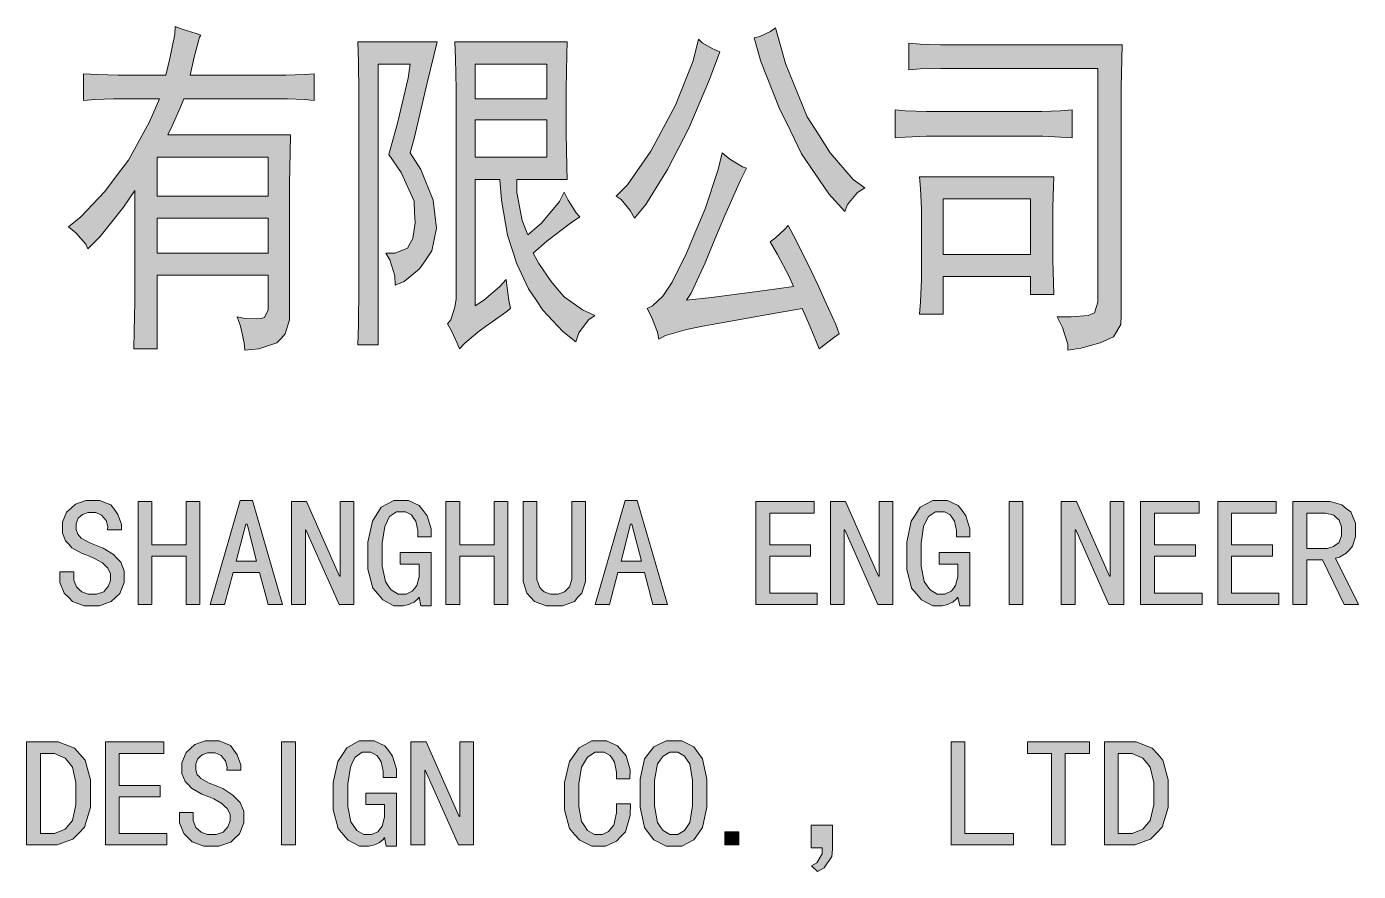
# Model space of a CAD drawing. Header units: millimetres. Extents: x 0 to 414, y 0 to 292.
# Drawn here: x 368.23 to 392.78, y 237.93 to 253.5 of the extents above; entities that cross this region are included whole.
import ezdxf

# ---------------------------------------------------------------- set-up
doc = ezdxf.new("R2010")
doc.units = ezdxf.units.MM

msp = doc.modelspace()

# ---------------------------------------------------------------- hatches: boundary and pattern name
h = msp.add_hatch(color=0)
h.paths.add_polyline_path([(368.9985, 249.816056), (369.224278, 249.995972), (369.668778, 250.461639), (369.883972, 250.750917), (370.102694, 251.040194), (370.494278, 251.749278), (370.674194, 252.172611), (369.965111, 252.172611), (369.827528, 252.172611), (369.481806, 252.1585), (369.273667, 252.144389), (369.273667, 252.631222), (369.531194, 252.620639), (369.915722, 252.606528), (370.042722, 252.606528), (370.790611, 252.606528), (370.868222, 252.913444), (370.956417, 253.361472), (370.967, 253.502583), (371.115167, 253.449667), (371.351528, 253.375583), (371.439722, 253.347361), (371.4115, 253.308556), (371.312722, 252.938139), (371.242167, 252.606528), (372.836722, 252.606528), (373.006056, 252.606528), (373.351778, 252.620639), (373.528167, 252.631222), (373.528167, 252.144389), (373.351778, 252.1585), (373.034278, 252.172611), (372.896694, 252.172611), (371.12575, 252.172611), (371.055194, 252.003278), (370.910556, 251.671667), (370.829417, 251.505861), (373.09425, 251.505861), (373.083667, 251.184833), (373.073083, 250.609806), (373.073083, 250.352278), (373.073083, 248.281472), (373.073083, 248.101556), (372.995472, 247.8405), (372.917861, 247.755833), (372.836722, 247.674694), (372.505111, 247.565333), (372.247583, 247.537111), (372.237, 247.678222), (372.169972, 247.985139), (372.11, 248.154472), (372.258167, 248.12625), (372.473361, 248.115667), (372.543917, 248.12625), (372.610944, 248.140361), (372.6815, 248.281472), (372.6815, 248.408472), (372.6815, 248.92), (370.631861, 248.92), (370.631861, 247.565333), (370.201472, 247.565333), (370.208528, 247.882833), (370.219111, 248.433167), (370.219111, 248.666), (370.219111, 250.482806), (370.0145, 250.175889), (369.580583, 249.636139), (369.354806, 249.406833), (369.316, 249.495028), (369.136083, 249.699639)])
h.paths.add_polyline_path([(372.6815, 250.3805), (372.6815, 251.096639), (370.631861, 251.096639), (370.631861, 250.3805)])
h.paths.add_polyline_path([(372.6815, 249.329222), (372.6815, 249.971278), (370.631861, 249.971278), (370.631861, 249.329222)])
h = msp.add_hatch(color=0)
h.dxf.hatch_style = 2
h.paths.add_polyline_path([(382.033639, 253.477889), (382.220611, 252.82525), (382.61925, 251.837472), (382.830917, 251.505861), (383.042583, 251.17425), (383.469444, 250.687417), (383.684639, 250.532194), (383.547056, 250.444), (383.360083, 250.225278), (383.310694, 250.098278), (383.017889, 250.419306), (382.513417, 251.160139), (382.308806, 251.583472), (382.100667, 252.003278), (381.765528, 252.860528), (381.638528, 253.297972), (381.747889, 253.322667), (381.941917, 253.410861)])
h = msp.add_hatch(color=0)
h.dxf.hatch_style = 2
h.paths.add_polyline_path([(375.793, 253.220361), (375.613083, 252.465417), (375.369667, 251.442361), (375.299111, 251.17425), (375.496667, 250.867333), (375.722444, 250.302889), (375.750667, 250.045361), (375.782417, 249.791361), (375.69775, 249.368028), (375.584861, 249.202222), (375.471972, 249.036417), (375.18975, 248.807111), (375.023944, 248.740083), (375.013361, 248.909417), (374.925167, 249.202222), (374.847556, 249.329222), (375.023944, 249.329222), (375.249722, 249.420944), (375.299111, 249.509139), (375.3485, 249.597333), (375.387306, 249.886611), (375.376722, 250.084167), (375.369667, 250.28525), (375.133306, 250.814417), (374.904, 251.146028), (375.06275, 251.724583), (375.260306, 252.553611), (375.299111, 252.811139), (374.709972, 252.811139), (374.709972, 247.639417), (374.336028, 247.639417), (374.343083, 247.99925), (374.353667, 248.704806), (374.353667, 249.047), (374.353667, 252.042083), (374.353667, 252.274917), (374.343083, 252.860528), (374.336028, 253.220361)])
h = msp.add_hatch(color=0)
h.paths.add_polyline_path([(378.191889, 253.220361), (378.184833, 252.991056), (378.17425, 252.349), (378.17425, 251.939778), (378.17425, 251.544667), (378.184833, 250.916722), (378.191889, 250.687417), (377.267611, 250.687417), (377.267611, 250.444), (377.366389, 249.932472), (377.465167, 249.664361), (377.719167, 249.879556), (378.054306, 250.278194), (378.135444, 250.454583), (378.213056, 250.302889), (378.361222, 250.073583), (378.42825, 249.995972), (378.251861, 249.879556), (377.817944, 249.547944), (377.563944, 249.329222), (377.669778, 249.138722), (377.899083, 248.807111), (378.0155, 248.666), (378.135444, 248.524889), (378.477639, 248.281472), (378.703417, 248.179167), (378.587, 248.101556), (378.410611, 247.858139), (378.350639, 247.692333), (378.114278, 247.882833), (377.743861, 248.274417), (377.613333, 248.471972), (377.479278, 248.669528), (377.264083, 249.131667), (377.179417, 249.392722), (377.09475, 249.657306), (376.981861, 250.302889), (376.953639, 250.687417), (376.498556, 250.687417), (376.498556, 248.359083), (376.657306, 248.461389), (376.943056, 248.704806), (377.070056, 248.842389), (377.080639, 248.7295), (377.119444, 248.461389), (377.151194, 248.306167), (377.059472, 248.242667), (376.830167, 248.076861), (376.685528, 247.974556), (376.544417, 247.87225), (376.304528, 247.667639), (376.20575, 247.565333), (376.166944, 247.667639), (376.057583, 247.896944), (375.987028, 248.023944), (376.047, 248.101556), (376.124611, 248.330861), (376.145778, 248.486083), (376.145778, 252.095), (376.145778, 252.349), (376.135194, 252.913444), (376.124611, 253.220361)])
h.paths.add_polyline_path([(377.817944, 251.096639), (377.817944, 251.788083), (376.498556, 251.788083), (376.498556, 251.096639)])
h.paths.add_polyline_path([(377.817944, 252.172611), (377.817944, 252.811139), (376.498556, 252.811139), (376.498556, 252.172611)])
h = msp.add_hatch(color=0)
h.dxf.hatch_style = 2
h.paths.add_polyline_path([(381.007056, 253.040444), (380.820083, 252.528917), (380.439083, 251.632861), (380.241528, 251.248333), (380.043972, 250.867333), (379.641806, 250.225278), (379.433667, 249.971278), (379.356056, 250.112389), (379.186722, 250.317), (379.098528, 250.3805), (379.306667, 250.585111), (379.737056, 251.209528), (379.966361, 251.632861), (380.192139, 252.056194), (380.516694, 252.874639), (380.615472, 253.26975), (380.6825, 253.20625), (380.880056, 253.093361)])
h = msp.add_hatch(color=0)
h.dxf.hatch_style = 2
h.paths.add_polyline_path([(388.4295, 253.167444), (388.418917, 252.88875), (388.411861, 252.387806), (388.411861, 252.172611), (388.411861, 248.179167), (388.401278, 248.013361), (388.267222, 247.787583), (388.14375, 247.731139), (388.020278, 247.674694), (387.663972, 247.575917), (387.427611, 247.537111), (387.427611, 247.653528), (387.328833, 247.960444), (387.230056, 248.154472), (387.484056, 248.154472), (387.801556, 248.179167), (387.858, 248.203861), (387.917972, 248.228556), (387.977944, 248.422583), (387.977944, 248.588389), (387.977944, 252.733528), (385.261556, 252.733528), (385.085167, 252.733528), (384.700639, 252.722944), (384.4925, 252.708833), (384.4925, 253.195667), (384.700639, 253.181556), (385.074583, 253.167444), (385.240389, 253.167444)])
h = msp.add_hatch(color=0)
h.dxf.hatch_style = 2
h.paths.add_polyline_path([(386.817306, 251.939778), (386.944306, 251.939778), (387.290028, 251.953889), (387.505222, 251.968), (387.505222, 251.452944), (387.297083, 251.467056), (386.961944, 251.481167), (386.834944, 251.481167), (385.004028, 251.481167), (384.817056, 251.481167), (384.432528, 251.467056), (384.2385, 251.452944), (384.2385, 251.968), (384.432528, 251.953889), (384.817056, 251.939778), (385.004028, 251.939778)])
h = msp.add_hatch(color=0)
h.dxf.hatch_style = 2
h.paths.add_polyline_path([(382.36525, 248.715389), (382.287639, 248.895306), (382.072444, 249.304528), (381.934861, 249.533833), (382.033639, 249.611444), (382.199444, 249.766667), (382.27, 249.84075), (382.414639, 249.562056), (382.689806, 249.004667), (382.820333, 248.7295), (382.947333, 248.454333), (383.144889, 248.013361), (383.211917, 247.844028), (383.106083, 247.769944), (382.919111, 247.628833), (382.837972, 247.565333), (382.781528, 247.717028), (382.622778, 248.087444), (382.524, 248.306167), (381.864306, 248.18975), (380.932972, 248.023944), (380.664861, 247.974556), (380.393222, 247.921639), (380.005167, 247.80875), (379.885222, 247.741722), (379.857, 247.87225), (379.747639, 248.154472), (379.670028, 248.306167), (379.768806, 248.359083), (379.955778, 248.535472), (380.043972, 248.666), (380.132167, 248.793), (380.393222, 249.329222), (380.566083, 249.738444), (380.738944, 250.147667), (380.978833, 250.867333), (381.049389, 251.17425), (381.194028, 251.057833), (381.423333, 250.916722), (381.500944, 250.892028), (381.391583, 250.673306), (381.102306, 250.020667), (380.918861, 249.58675), (380.738944, 249.149306), (380.477889, 248.588389), (380.39675, 248.461389), (380.851833, 248.510778), (381.836083, 248.637778)])
h = msp.add_hatch(color=0)
h.paths.add_polyline_path([(387.170083, 250.736806), (387.1595, 250.560417), (387.148917, 250.175889), (387.148917, 249.971278), (387.148917, 249.406833), (387.148917, 249.202222), (387.1595, 248.778889), (387.170083, 248.563694), (386.736167, 248.563694), (386.736167, 248.895306), (385.123972, 248.895306), (385.123972, 248.203861), (384.690056, 248.203861), (384.707694, 248.433167), (384.728861, 248.842389), (384.728861, 249.022306), (384.728861, 249.971278), (384.728861, 250.137083), (384.707694, 250.521611), (384.690056, 250.736806)])
h.paths.add_polyline_path([(386.736167, 249.304528), (386.736167, 250.327583), (385.123972, 250.327583), (385.123972, 249.304528)])
h = msp.add_hatch(color=0)
h.dxf.hatch_style = 2
h.paths.add_polyline_path([(370.025083, 243.384917), (370.025083, 243.257917), (369.947472, 243.056833), (369.866333, 242.98275), (369.785194, 242.905139), (369.566472, 242.831056), (369.428889, 242.831056), (369.287778, 242.831056), (369.072583, 242.908667), (368.994972, 242.986278), (368.917361, 243.063889), (368.83975, 243.257917), (368.83975, 243.374333), (368.83975, 243.451944), (369.09375, 243.451944), (369.09375, 243.384917), (369.09375, 243.303778), (369.143139, 243.176778), (369.196056, 243.130917), (369.245444, 243.085056), (369.361861, 243.042722), (369.428889, 243.042722), (369.517083, 243.042722), (369.647611, 243.088583), (369.686417, 243.137972), (369.72875, 243.183833), (369.771083, 243.296722), (369.771083, 243.36375), (369.771083, 243.420194), (369.721694, 243.5225), (369.672306, 243.568361), (369.622917, 243.61775), (369.478278, 243.702417), (369.383028, 243.741222), (369.248972, 243.790611), (369.058472, 243.899972), (369.002028, 243.963472), (368.942056, 244.023444), (368.885611, 244.168083), (368.885611, 244.25275), (368.885611, 244.369167), (368.963222, 244.556139), (369.044361, 244.626694), (369.1255, 244.700778), (369.316, 244.771333), (369.428889, 244.771333), (369.57, 244.771333), (369.778139, 244.686667), (369.845167, 244.602), (369.908667, 244.513806), (369.972167, 244.330361), (369.972167, 244.228056), (369.714639, 244.228056), (369.721694, 244.291556), (369.689944, 244.400917), (369.647611, 244.450306), (369.608806, 244.499694), (369.499444, 244.549083), (369.428889, 244.549083), (369.361861, 244.549083), (369.256028, 244.513806), (369.217222, 244.478528), (369.178417, 244.44325), (369.139611, 244.344472), (369.139611, 244.2845), (369.139611, 244.235111), (369.171361, 244.146917), (369.199583, 244.111639), (369.231333, 244.076361), (369.390083, 243.991694), (369.517083, 243.942306), (369.637028, 243.889389), (369.827528, 243.772972), (369.894556, 243.702417), (369.961583, 243.631861), (370.025083, 243.473111)])
h = msp.add_hatch(color=0)
h.dxf.hatch_style = 2
h.paths.add_polyline_path([(371.422083, 242.852222), (371.168083, 242.852222), (371.168083, 243.741222), (370.536611, 243.741222), (370.536611, 242.852222), (370.282611, 242.852222), (370.282611, 244.750167), (370.536611, 244.750167), (370.536611, 243.952889), (371.168083, 243.952889), (371.168083, 244.750167), (371.422083, 244.750167)])
h = msp.add_hatch(color=0)
h.paths.add_polyline_path([(372.942556, 242.852222), (372.677972, 242.852222), (372.52275, 243.441361), (372.032389, 243.441361), (371.877167, 242.852222), (371.612583, 242.852222), (372.166444, 244.771333), (372.388694, 244.771333)])
h.paths.add_polyline_path([(372.466306, 243.653028), (372.289917, 244.330361), (372.265222, 244.330361), (372.088833, 243.653028)])
h = msp.add_hatch(color=0)
h.dxf.hatch_style = 2
h.paths.add_polyline_path([(374.261944, 242.852222), (373.986778, 242.852222), (373.376472, 244.228056), (373.365889, 244.228056), (373.365889, 242.852222), (373.108361, 242.852222), (373.108361, 244.750167), (373.387056, 244.750167), (373.997361, 243.374333), (374.007944, 243.374333), (374.007944, 244.750167), (374.261944, 244.750167)])
h = msp.add_hatch(color=0)
h.dxf.hatch_style = 2
h.paths.add_polyline_path([(375.683639, 242.831056), (375.493139, 242.831056), (375.461389, 242.986278), (375.440222, 242.954528), (375.369667, 242.898083), (375.323806, 242.876917), (375.274417, 242.852222), (375.172111, 242.831056), (375.115667, 242.831056), (374.99925, 242.831056), (374.791111, 242.940417), (374.699389, 243.04625), (374.611194, 243.155611), (374.519472, 243.501333), (374.519472, 243.741222), (374.519472, 244.002278), (374.600611, 244.390333), (374.685278, 244.517333), (374.766417, 244.644333), (374.995722, 244.771333), (375.140361, 244.771333), (375.267361, 244.771333), (375.464917, 244.679611), (375.539, 244.584361), (375.609556, 244.489111), (375.683639, 244.245694), (375.683639, 244.097528), (375.440222, 244.097528), (375.440222, 244.213944), (375.401417, 244.386806), (375.362611, 244.446778), (375.323806, 244.503222), (375.210917, 244.563194), (375.140361, 244.563194), (375.048639, 244.563194), (374.918111, 244.471472), (374.87225, 244.37975), (374.829917, 244.288028), (374.784056, 243.981111), (374.784056, 243.762389), (374.784056, 243.557778), (374.8405, 243.275556), (374.893417, 243.197944), (374.949861, 243.120333), (375.076861, 243.042722), (375.150944, 243.042722), (375.2215, 243.042722), (375.334389, 243.095639), (375.376722, 243.148556), (375.419056, 243.201472), (375.461389, 243.36375), (375.461389, 243.473111), (375.461389, 243.596583), (375.115667, 243.596583), (375.115667, 243.80825), (375.683639, 243.80825)])
h = msp.add_hatch(color=0)
h.dxf.hatch_style = 2
h.paths.add_polyline_path([(377.101806, 242.852222), (376.847806, 242.852222), (376.847806, 243.741222), (376.216333, 243.741222), (376.216333, 242.852222), (375.958806, 242.852222), (375.958806, 244.750167), (376.216333, 244.750167), (376.216333, 243.952889), (376.847806, 243.952889), (376.847806, 244.750167), (377.101806, 244.750167)])
h = msp.add_hatch(color=0)
h.dxf.hatch_style = 2
h.paths.add_polyline_path([(378.534083, 243.409611), (378.534083, 243.275556), (378.463528, 243.063889), (378.392972, 242.986278), (378.325944, 242.908667), (378.107222, 242.831056), (377.955528, 242.831056), (377.807361, 242.831056), (377.588639, 242.908667), (377.518083, 242.986278), (377.447528, 243.063889), (377.3805, 243.275556), (377.3805, 243.409611), (377.3805, 244.750167), (377.6345, 244.750167), (377.6345, 243.409611), (377.6345, 243.314361), (377.680361, 243.176778), (377.722694, 243.130917), (377.768556, 243.085056), (377.884972, 243.042722), (377.955528, 243.042722), (378.029611, 243.042722), (378.146028, 243.085056), (378.188361, 243.130917), (378.234222, 243.176778), (378.276556, 243.314361), (378.276556, 243.409611), (378.276556, 244.750167), (378.534083, 244.750167)])
h = msp.add_hatch(color=0)
h.paths.add_polyline_path([(380.040444, 242.852222), (379.775861, 242.852222), (379.620639, 243.441361), (379.130278, 243.441361), (378.975056, 242.852222), (378.710472, 242.852222), (379.264333, 244.771333), (379.486583, 244.771333)])
h.paths.add_polyline_path([(379.564194, 243.653028), (379.387806, 244.330361), (379.363111, 244.330361), (379.186722, 243.653028)])
h = msp.add_hatch(color=0)
h.dxf.hatch_style = 2
h.paths.add_polyline_path([(382.802694, 242.852222), (381.670278, 242.852222), (381.670278, 244.750167), (382.74625, 244.750167), (382.74625, 244.5385), (381.927806, 244.5385), (381.927806, 243.952889), (382.679222, 243.952889), (382.679222, 243.741222), (381.927806, 243.741222), (381.927806, 243.063889), (382.802694, 243.063889)])
h = msp.add_hatch(color=0)
h.dxf.hatch_style = 2
h.paths.add_polyline_path([(384.199694, 242.852222), (383.921, 242.852222), (383.314222, 244.228056), (383.300111, 244.228056), (383.300111, 242.852222), (383.046111, 242.852222), (383.046111, 244.750167), (383.324806, 244.750167), (383.935111, 243.374333), (383.945694, 243.374333), (383.945694, 244.750167), (384.199694, 244.750167)])
h = msp.add_hatch(color=0)
h.dxf.hatch_style = 2
h.paths.add_polyline_path([(385.617861, 242.831056), (385.430889, 242.831056), (385.399139, 242.986278), (385.374444, 242.954528), (385.307417, 242.898083), (385.258028, 242.876917), (385.212167, 242.852222), (385.109861, 242.831056), (385.053417, 242.831056), (384.937, 242.831056), (384.728861, 242.940417), (384.637139, 243.04625), (384.545417, 243.155611), (384.453694, 243.501333), (384.453694, 243.741222), (384.453694, 244.002278), (384.538361, 244.390333), (384.623028, 244.517333), (384.704167, 244.644333), (384.933472, 244.771333), (385.074583, 244.771333), (385.205111, 244.771333), (385.402667, 244.679611), (385.47675, 244.584361), (385.547306, 244.489111), (385.617861, 244.245694), (385.617861, 244.097528), (385.374444, 244.097528), (385.374444, 244.213944), (385.335639, 244.386806), (385.296833, 244.446778), (385.258028, 244.503222), (385.148667, 244.563194), (385.074583, 244.563194), (384.986389, 244.563194), (384.855861, 244.471472), (384.81, 244.37975), (384.764139, 244.288028), (384.721806, 243.981111), (384.721806, 243.762389), (384.721806, 243.557778), (384.77825, 243.275556), (384.831167, 243.197944), (384.887611, 243.120333), (385.014611, 243.042722), (385.088694, 243.042722), (385.15925, 243.042722), (385.272139, 243.095639), (385.314472, 243.148556), (385.356806, 243.201472), (385.399139, 243.36375), (385.399139, 243.473111), (385.399139, 243.596583), (385.053417, 243.596583), (385.053417, 243.80825), (385.617861, 243.80825)])
h = msp.add_hatch(color=0)
h.dxf.hatch_style = 2
h.paths.add_polyline_path([(386.595056, 242.852222), (386.341056, 242.852222), (386.341056, 244.750167), (386.595056, 244.750167)])
h = msp.add_hatch(color=0)
h.dxf.hatch_style = 2
h.paths.add_polyline_path([(388.457722, 242.852222), (388.182556, 242.852222), (387.57225, 244.228056), (387.561667, 244.228056), (387.561667, 242.852222), (387.304139, 242.852222), (387.304139, 244.750167), (387.582833, 244.750167), (388.193139, 243.374333), (388.203722, 243.374333), (388.203722, 244.750167), (388.457722, 244.750167)])
h = msp.add_hatch(color=0)
h.dxf.hatch_style = 2
h.paths.add_polyline_path([(389.900583, 242.852222), (388.768167, 242.852222), (388.768167, 244.750167), (389.844139, 244.750167), (389.844139, 244.5385), (389.025694, 244.5385), (389.025694, 243.952889), (389.777111, 243.952889), (389.777111, 243.741222), (389.025694, 243.741222), (389.025694, 243.063889), (389.900583, 243.063889)])
h = msp.add_hatch(color=0)
h.dxf.hatch_style = 2
h.paths.add_polyline_path([(391.31875, 242.852222), (390.189861, 242.852222), (390.189861, 244.750167), (391.265833, 244.750167), (391.265833, 244.5385), (390.443861, 244.5385), (390.443861, 243.952889), (391.198806, 243.952889), (391.198806, 243.741222), (390.443861, 243.741222), (390.443861, 243.063889), (391.31875, 243.063889)])
h = msp.add_hatch(color=0)
h.paths.add_polyline_path([(392.782778, 242.852222), (392.518194, 242.852222), (392.119556, 243.674194), (391.830278, 243.674194), (391.830278, 242.852222), (391.576278, 242.852222), (391.576278, 244.750167), (392.130139, 244.750167), (392.264194, 244.750167), (392.479389, 244.686667), (392.560528, 244.623167), (392.645194, 244.559667), (392.729861, 244.351528), (392.729861, 244.206889), (392.729861, 244.097528), (392.673417, 243.924667), (392.616972, 243.861167), (392.560528, 243.801194), (392.433528, 243.723583), (392.362972, 243.705944)])
h.paths.add_polyline_path([(392.472333, 244.206889), (392.472333, 244.2845), (392.426472, 244.407972), (392.380611, 244.450306), (392.331222, 244.496167), (392.179528, 244.5385), (392.073694, 244.5385), (391.830278, 244.5385), (391.830278, 243.885861), (392.140722, 243.885861), (392.20775, 243.885861), (392.324167, 243.921139), (392.373556, 243.956417), (392.422944, 243.991694), (392.472333, 244.118694)])
h = msp.add_hatch(color=0)
h.paths.add_polyline_path([(369.400667, 239.36325), (369.400667, 239.10925), (369.294833, 238.745889), (369.185472, 238.636528), (369.076111, 238.530694), (368.786833, 238.421333), (368.603389, 238.421333), (368.225917, 238.421333), (368.225917, 240.319278), (368.603389, 240.319278), (368.808, 240.319278), (369.111389, 240.206389), (369.206639, 240.097028), (369.305417, 239.984139), (369.400667, 239.620778)])
h.paths.add_polyline_path([(369.136083, 239.36325), (369.136083, 239.571389), (369.069056, 239.857139), (369.002028, 239.941806), (368.935, 240.022944), (368.737444, 240.107611), (368.603389, 240.107611), (368.483444, 240.107611), (368.483444, 238.633), (368.603389, 238.633), (368.737444, 238.633), (368.935, 238.714139), (369.002028, 238.79175), (369.069056, 238.872889), (369.136083, 239.158639)])
h = msp.add_hatch(color=0)
h.dxf.hatch_style = 2
h.paths.add_polyline_path([(370.811778, 238.421333), (369.679361, 238.421333), (369.679361, 240.319278), (370.755333, 240.319278), (370.755333, 240.107611), (369.933361, 240.107611), (369.933361, 239.518472), (370.688306, 239.518472), (370.688306, 239.310333), (369.933361, 239.310333), (369.933361, 238.633), (370.811778, 238.633)])
h = msp.add_hatch(color=0)
h.dxf.hatch_style = 2
h.paths.add_polyline_path([(372.229944, 238.954028), (372.229944, 238.827028), (372.148806, 238.625944), (372.067667, 238.548333), (371.990056, 238.47425), (371.771333, 238.400167), (371.630222, 238.400167), (371.492639, 238.400167), (371.277444, 238.477778), (371.199833, 238.555389), (371.122222, 238.633), (371.044611, 238.827028), (371.044611, 238.943444), (371.044611, 239.021056), (371.298611, 239.021056), (371.298611, 238.954028), (371.298611, 238.869361), (371.348, 238.742361), (371.397389, 238.700028), (371.446778, 238.654167), (371.563194, 238.611833), (371.630222, 238.611833), (371.718417, 238.611833), (371.848944, 238.657694), (371.891278, 238.703556), (371.933611, 238.752944), (371.975944, 238.865833), (371.975944, 238.932861), (371.975944, 238.985778), (371.926556, 239.091611), (371.873639, 239.137472), (371.82425, 239.183333), (371.679611, 239.271528), (371.587889, 239.310333), (371.453833, 239.359722), (371.263333, 239.469083), (371.203361, 239.532583), (371.146917, 239.592556), (371.086944, 239.737194), (371.086944, 239.818333), (371.086944, 239.93475), (371.168083, 240.12525), (371.249222, 240.195806), (371.330361, 240.269889), (371.520861, 240.340444), (371.630222, 240.340444), (371.774861, 240.340444), (371.983, 240.255778), (372.0465, 240.167583), (372.11, 240.082917), (372.1735, 239.895944), (372.1735, 239.797167), (371.9195, 239.797167), (371.926556, 239.857139), (371.891278, 239.970028), (371.852472, 240.019417), (371.813667, 240.068806), (371.704306, 240.118194), (371.630222, 240.118194), (371.563194, 240.118194), (371.460889, 240.082917), (371.422083, 240.047639), (371.383278, 240.008833), (371.344472, 239.913583), (371.344472, 239.853611), (371.344472, 239.804222), (371.372694, 239.716028), (371.404444, 239.68075), (371.436194, 239.645472), (371.591417, 239.557278), (371.718417, 239.507889), (371.841889, 239.4585), (372.028861, 239.338556), (372.095889, 239.271528), (372.162917, 239.200972), (372.229944, 239.042222)])
h = msp.add_hatch(color=0)
h.dxf.hatch_style = 2
h.paths.add_polyline_path([(373.182444, 238.421333), (372.928444, 238.421333), (372.928444, 240.319278), (373.182444, 240.319278)])
h = msp.add_hatch(color=0)
h.dxf.hatch_style = 2
h.paths.add_polyline_path([(375.048639, 238.400167), (374.858139, 238.400167), (374.826389, 238.555389), (374.801694, 238.520111), (374.734667, 238.467194), (374.685278, 238.4425), (374.639417, 238.421333), (374.537111, 238.400167), (374.480667, 238.400167), (374.36425, 238.400167), (374.156111, 238.509528), (374.064389, 238.615361), (373.972667, 238.724722), (373.880944, 239.070444), (373.880944, 239.310333), (373.880944, 239.571389), (373.965611, 239.959444), (374.050278, 240.086444), (374.131417, 240.213444), (374.360722, 240.340444), (374.505361, 240.340444), (374.632361, 240.340444), (374.829917, 240.245194), (374.904, 240.153472), (374.974556, 240.058222), (375.048639, 239.814806), (375.048639, 239.663111), (374.801694, 239.663111), (374.801694, 239.779528), (374.762889, 239.955917), (374.724083, 240.012361), (374.685278, 240.072333), (374.575917, 240.128778), (374.505361, 240.128778), (374.413639, 240.128778), (374.283111, 240.037056), (374.23725, 239.945333), (374.194917, 239.853611), (374.149056, 239.546694), (374.149056, 239.3315), (374.149056, 239.126889), (374.2055, 238.844667), (374.258417, 238.767056), (374.314861, 238.689444), (374.441861, 238.611833), (374.515944, 238.611833), (374.5865, 238.611833), (374.699389, 238.66475), (374.741722, 238.714139), (374.784056, 238.767056), (374.826389, 238.932861), (374.826389, 239.042222), (374.826389, 239.165694), (374.480667, 239.165694), (374.480667, 239.377361), (375.048639, 239.377361)])
h = msp.add_hatch(color=0)
h.dxf.hatch_style = 2
h.paths.add_polyline_path([(376.466806, 238.421333), (376.188111, 238.421333), (375.577806, 239.797167), (375.567222, 239.797167), (375.567222, 238.421333), (375.313222, 238.421333), (375.313222, 240.319278), (375.591917, 240.319278), (376.202222, 238.943444), (376.212806, 238.943444), (376.212806, 240.319278), (376.466806, 240.319278)])
h = msp.add_hatch(color=0)
h.dxf.hatch_style = 2
h.paths.add_polyline_path([(379.359583, 239.176278), (379.356056, 238.964611), (379.267861, 238.66475), (379.183194, 238.576556), (379.102056, 238.488361), (378.900972, 238.400167), (378.784556, 238.400167), (378.6505, 238.400167), (378.424722, 238.509528), (378.329472, 238.615361), (378.234222, 238.724722), (378.1425, 239.070444), (378.1425, 239.310333), (378.1425, 239.571389), (378.234222, 239.959444), (378.325944, 240.086444), (378.414139, 240.213444), (378.6505, 240.340444), (378.795139, 240.340444), (378.918611, 240.340444), (379.119694, 240.248722), (379.200833, 240.157), (379.281972, 240.065278), (379.356056, 239.80775), (379.349, 239.641944), (379.105583, 239.641944), (379.105583, 239.765417), (379.066778, 239.945333), (379.027972, 240.008833), (378.989167, 240.068806), (378.87275, 240.128778), (378.795139, 240.128778), (378.706944, 240.128778), (378.565833, 240.037056), (378.512917, 239.945333), (378.46, 239.853611), (378.407083, 239.546694), (378.407083, 239.3315), (378.407083, 239.130417), (378.46, 238.851722), (378.512917, 238.770583), (378.565833, 238.689444), (378.699889, 238.611833), (378.784556, 238.611833), (378.844528, 238.611833), (378.957417, 238.668278), (379.006806, 238.72825), (379.056194, 238.784694), (379.105583, 239.010472), (379.105583, 239.176278)])
h = msp.add_hatch(color=0)
h.paths.add_polyline_path([(380.770694, 239.377361), (380.770694, 239.116306), (380.689556, 238.742361), (380.608417, 238.625944), (380.527278, 238.513056), (380.305028, 238.400167), (380.160389, 238.400167), (380.01575, 238.400167), (379.789972, 238.513056), (379.705306, 238.625944), (379.620639, 238.742361), (379.5395, 239.116306), (379.5395, 239.377361), (379.5395, 239.634889), (379.620639, 240.008833), (379.705306, 240.118194), (379.789972, 240.231083), (380.01575, 240.340444), (380.160389, 240.340444), (380.305028, 240.340444), (380.527278, 240.231083), (380.608417, 240.118194), (380.689556, 240.008833), (380.770694, 239.634889)])
h.paths.add_polyline_path([(380.502583, 239.377361), (380.502583, 239.610194), (380.453194, 239.913583), (380.403806, 239.984139), (380.354417, 240.058222), (380.230944, 240.128778), (380.160389, 240.128778), (380.086306, 240.128778), (379.962833, 240.058222), (379.909917, 239.984139), (379.857, 239.913583), (379.804083, 239.610194), (379.804083, 239.377361), (379.804083, 239.141), (379.857, 238.834083), (379.909917, 238.76), (379.962833, 238.685917), (380.086306, 238.611833), (380.160389, 238.611833), (380.230944, 238.611833), (380.354417, 238.685917), (380.403806, 238.76), (380.453194, 238.834083), (380.502583, 239.141)])
h = msp.add_hatch(color=0)
h.dxf.hatch_style = 2
h.paths.add_polyline_path([(386.425722, 238.421333), (385.272139, 238.421333), (385.272139, 240.319278), (385.526139, 240.319278), (385.526139, 238.633), (386.425722, 238.633)])
h = msp.add_hatch(color=0)
h.dxf.hatch_style = 2
h.paths.add_polyline_path([(387.822722, 240.107611), (387.378222, 240.107611), (387.378222, 238.421333), (387.124222, 238.421333), (387.124222, 240.107611), (386.679722, 240.107611), (386.679722, 240.319278), (387.822722, 240.319278)])
h = msp.add_hatch(color=0)
h.paths.add_polyline_path([(389.276167, 239.36325), (389.276167, 239.10925), (389.166806, 238.745889), (389.060972, 238.636528), (388.951611, 238.530694), (388.658806, 238.421333), (388.478889, 238.421333), (388.101417, 238.421333), (388.101417, 240.319278), (388.478889, 240.319278), (388.6835, 240.319278), (388.983361, 240.206389), (389.082139, 240.097028), (389.177389, 239.984139), (389.276167, 239.620778)])
h.paths.add_polyline_path([(389.011583, 239.36325), (389.011583, 239.571389), (388.944556, 239.857139), (388.877528, 239.941806), (388.8105, 240.022944), (388.609417, 240.107611), (388.478889, 240.107611), (388.355417, 240.107611), (388.355417, 238.633), (388.478889, 238.633), (388.609417, 238.633), (388.8105, 238.714139), (388.877528, 238.79175), (388.944556, 238.872889), (389.011583, 239.158639)])
h = msp.add_hatch(color=0)
h.dxf.hatch_style = 2
h.paths.add_polyline_path([(382.689806, 238.788222), (383.088444, 238.788222), (383.088444, 238.343722), (383.070806, 238.206139), (382.933222, 238.001528), (382.80975, 237.9345), (382.700389, 238.033278), (382.799167, 238.089722), (382.897944, 238.255528), (382.897944, 238.364889), (382.689806, 238.364889)])
h = msp.add_hatch(color=0)
h.dxf.hatch_style = 2
h.paths.add_polyline_path([(381.356306, 238.421333), (381.102306, 238.421333), (381.102306, 238.66475), (381.356306, 238.66475)])

# ---------------------------------------------------------------- linework, layer by layer
at = {"color": 0, "lineweight": 0}
for points in [[(368.9985, 249.816056), (369.224278, 249.995972), (369.668778, 250.461639), (369.883972, 250.750917), (370.102694, 251.040194), (370.494278, 251.749278), (370.674194, 252.172611), (369.965111, 252.172611), (369.827528, 252.172611), (369.481806, 252.1585), (369.273667, 252.144389), (369.273667, 252.631222), (369.531194, 252.620639), (369.915722, 252.606528), (370.042722, 252.606528), (370.790611, 252.606528), (370.868222, 252.913444), (370.956417, 253.361472), (370.967, 253.502583), (371.115167, 253.449667), (371.351528, 253.375583), (371.439722, 253.347361), (371.4115, 253.308556), (371.312722, 252.938139), (371.242167, 252.606528), (372.836722, 252.606528), (373.006056, 252.606528), (373.351778, 252.620639), (373.528167, 252.631222), (373.528167, 252.144389), (373.351778, 252.1585), (373.034278, 252.172611), (372.896694, 252.172611), (371.12575, 252.172611), (371.055194, 252.003278), (370.910556, 251.671667), (370.829417, 251.505861), (373.09425, 251.505861), (373.083667, 251.184833), (373.073083, 250.609806), (373.073083, 250.352278), (373.073083, 248.281472), (373.073083, 248.101556), (372.995472, 247.8405), (372.917861, 247.755833), (372.836722, 247.674694), (372.505111, 247.565333), (372.247583, 247.537111), (372.237, 247.678222), (372.169972, 247.985139), (372.11, 248.154472), (372.258167, 248.12625), (372.473361, 248.115667), (372.543917, 248.12625), (372.610944, 248.140361), (372.6815, 248.281472), (372.6815, 248.408472), (372.6815, 248.92), (370.631861, 248.92), (370.631861, 247.565333), (370.201472, 247.565333), (370.208528, 247.882833), (370.219111, 248.433167), (370.219111, 248.666), (370.219111, 250.482806), (370.0145, 250.175889), (369.580583, 249.636139), (369.354806, 249.406833), (369.316, 249.495028), (369.136083, 249.699639)], [(382.033639, 253.477889), (382.220611, 252.82525), (382.61925, 251.837472), (382.830917, 251.505861), (383.042583, 251.17425), (383.469444, 250.687417), (383.684639, 250.532194), (383.547056, 250.444), (383.360083, 250.225278), (383.310694, 250.098278), (383.017889, 250.419306), (382.513417, 251.160139), (382.308806, 251.583472), (382.100667, 252.003278), (381.765528, 252.860528), (381.638528, 253.297972), (381.747889, 253.322667), (381.941917, 253.410861)], [(375.793, 253.220361), (375.613083, 252.465417), (375.369667, 251.442361), (375.299111, 251.17425), (375.496667, 250.867333), (375.722444, 250.302889), (375.750667, 250.045361), (375.782417, 249.791361), (375.69775, 249.368028), (375.584861, 249.202222), (375.471972, 249.036417), (375.18975, 248.807111), (375.023944, 248.740083), (375.013361, 248.909417), (374.925167, 249.202222), (374.847556, 249.329222), (375.023944, 249.329222), (375.249722, 249.420944), (375.299111, 249.509139), (375.3485, 249.597333), (375.387306, 249.886611), (375.376722, 250.084167), (375.369667, 250.28525), (375.133306, 250.814417), (374.904, 251.146028), (375.06275, 251.724583), (375.260306, 252.553611), (375.299111, 252.811139), (374.709972, 252.811139), (374.709972, 247.639417), (374.336028, 247.639417), (374.343083, 247.99925), (374.353667, 248.704806), (374.353667, 249.047), (374.353667, 252.042083), (374.353667, 252.274917), (374.343083, 252.860528), (374.336028, 253.220361)], [(378.191889, 253.220361), (378.184833, 252.991056), (378.17425, 252.349), (378.17425, 251.939778), (378.17425, 251.544667), (378.184833, 250.916722), (378.191889, 250.687417), (377.267611, 250.687417), (377.267611, 250.444), (377.366389, 249.932472), (377.465167, 249.664361), (377.719167, 249.879556), (378.054306, 250.278194), (378.135444, 250.454583), (378.213056, 250.302889), (378.361222, 250.073583), (378.42825, 249.995972), (378.251861, 249.879556), (377.817944, 249.547944), (377.563944, 249.329222), (377.669778, 249.138722), (377.899083, 248.807111), (378.0155, 248.666), (378.135444, 248.524889), (378.477639, 248.281472), (378.703417, 248.179167), (378.587, 248.101556), (378.410611, 247.858139), (378.350639, 247.692333), (378.114278, 247.882833), (377.743861, 248.274417), (377.613333, 248.471972), (377.479278, 248.669528), (377.264083, 249.131667), (377.179417, 249.392722), (377.09475, 249.657306), (376.981861, 250.302889), (376.953639, 250.687417), (376.498556, 250.687417), (376.498556, 248.359083), (376.657306, 248.461389), (376.943056, 248.704806), (377.070056, 248.842389), (377.080639, 248.7295), (377.119444, 248.461389), (377.151194, 248.306167), (377.059472, 248.242667), (376.830167, 248.076861), (376.685528, 247.974556), (376.544417, 247.87225), (376.304528, 247.667639), (376.20575, 247.565333), (376.166944, 247.667639), (376.057583, 247.896944), (375.987028, 248.023944), (376.047, 248.101556), (376.124611, 248.330861), (376.145778, 248.486083), (376.145778, 252.095), (376.145778, 252.349), (376.135194, 252.913444), (376.124611, 253.220361)], [(381.007056, 253.040444), (380.820083, 252.528917), (380.439083, 251.632861), (380.241528, 251.248333), (380.043972, 250.867333), (379.641806, 250.225278), (379.433667, 249.971278), (379.356056, 250.112389), (379.186722, 250.317), (379.098528, 250.3805), (379.306667, 250.585111), (379.737056, 251.209528), (379.966361, 251.632861), (380.192139, 252.056194), (380.516694, 252.874639), (380.615472, 253.26975), (380.6825, 253.20625), (380.880056, 253.093361)], [(388.4295, 253.167444), (388.418917, 252.88875), (388.411861, 252.387806), (388.411861, 252.172611), (388.411861, 248.179167), (388.401278, 248.013361), (388.267222, 247.787583), (388.14375, 247.731139), (388.020278, 247.674694), (387.663972, 247.575917), (387.427611, 247.537111), (387.427611, 247.653528), (387.328833, 247.960444), (387.230056, 248.154472), (387.484056, 248.154472), (387.801556, 248.179167), (387.858, 248.203861), (387.917972, 248.228556), (387.977944, 248.422583), (387.977944, 248.588389), (387.977944, 252.733528), (385.261556, 252.733528), (385.085167, 252.733528), (384.700639, 252.722944), (384.4925, 252.708833), (384.4925, 253.195667), (384.700639, 253.181556), (385.074583, 253.167444), (385.240389, 253.167444)], [(377.817944, 252.172611), (377.817944, 252.811139), (376.498556, 252.811139), (376.498556, 252.172611)], [(386.817306, 251.939778), (386.944306, 251.939778), (387.290028, 251.953889), (387.505222, 251.968), (387.505222, 251.452944), (387.297083, 251.467056), (386.961944, 251.481167), (386.834944, 251.481167), (385.004028, 251.481167), (384.817056, 251.481167), (384.432528, 251.467056), (384.2385, 251.452944), (384.2385, 251.968), (384.432528, 251.953889), (384.817056, 251.939778), (385.004028, 251.939778)], [(377.817944, 251.096639), (377.817944, 251.788083), (376.498556, 251.788083), (376.498556, 251.096639)], [(372.6815, 250.3805), (372.6815, 251.096639), (370.631861, 251.096639), (370.631861, 250.3805)], [(382.36525, 248.715389), (382.287639, 248.895306), (382.072444, 249.304528), (381.934861, 249.533833), (382.033639, 249.611444), (382.199444, 249.766667), (382.27, 249.84075), (382.414639, 249.562056), (382.689806, 249.004667), (382.820333, 248.7295), (382.947333, 248.454333), (383.144889, 248.013361), (383.211917, 247.844028), (383.106083, 247.769944), (382.919111, 247.628833), (382.837972, 247.565333), (382.781528, 247.717028), (382.622778, 248.087444), (382.524, 248.306167), (381.864306, 248.18975), (380.932972, 248.023944), (380.664861, 247.974556), (380.393222, 247.921639), (380.005167, 247.80875), (379.885222, 247.741722), (379.857, 247.87225), (379.747639, 248.154472), (379.670028, 248.306167), (379.768806, 248.359083), (379.955778, 248.535472), (380.043972, 248.666), (380.132167, 248.793), (380.393222, 249.329222), (380.566083, 249.738444), (380.738944, 250.147667), (380.978833, 250.867333), (381.049389, 251.17425), (381.194028, 251.057833), (381.423333, 250.916722), (381.500944, 250.892028), (381.391583, 250.673306), (381.102306, 250.020667), (380.918861, 249.58675), (380.738944, 249.149306), (380.477889, 248.588389), (380.39675, 248.461389), (380.851833, 248.510778), (381.836083, 248.637778)], [(387.170083, 250.736806), (387.1595, 250.560417), (387.148917, 250.175889), (387.148917, 249.971278), (387.148917, 249.406833), (387.148917, 249.202222), (387.1595, 248.778889), (387.170083, 248.563694), (386.736167, 248.563694), (386.736167, 248.895306), (385.123972, 248.895306), (385.123972, 248.203861), (384.690056, 248.203861), (384.707694, 248.433167), (384.728861, 248.842389), (384.728861, 249.022306), (384.728861, 249.971278), (384.728861, 250.137083), (384.707694, 250.521611), (384.690056, 250.736806)], [(386.736167, 249.304528), (386.736167, 250.327583), (385.123972, 250.327583), (385.123972, 249.304528)], [(372.6815, 249.329222), (372.6815, 249.971278), (370.631861, 249.971278), (370.631861, 249.329222)], [(370.025083, 243.384917), (370.025083, 243.257917), (369.947472, 243.056833), (369.866333, 242.98275), (369.785194, 242.905139), (369.566472, 242.831056), (369.428889, 242.831056), (369.287778, 242.831056), (369.072583, 242.908667), (368.994972, 242.986278), (368.917361, 243.063889), (368.83975, 243.257917), (368.83975, 243.374333), (368.83975, 243.451944), (369.09375, 243.451944), (369.09375, 243.384917), (369.09375, 243.303778), (369.143139, 243.176778), (369.196056, 243.130917), (369.245444, 243.085056), (369.361861, 243.042722), (369.428889, 243.042722), (369.517083, 243.042722), (369.647611, 243.088583), (369.686417, 243.137972), (369.72875, 243.183833), (369.771083, 243.296722), (369.771083, 243.36375), (369.771083, 243.420194), (369.721694, 243.5225), (369.672306, 243.568361), (369.622917, 243.61775), (369.478278, 243.702417), (369.383028, 243.741222), (369.248972, 243.790611), (369.058472, 243.899972), (369.002028, 243.963472), (368.942056, 244.023444), (368.885611, 244.168083), (368.885611, 244.25275), (368.885611, 244.369167), (368.963222, 244.556139), (369.044361, 244.626694), (369.1255, 244.700778), (369.316, 244.771333), (369.428889, 244.771333), (369.57, 244.771333), (369.778139, 244.686667), (369.845167, 244.602), (369.908667, 244.513806), (369.972167, 244.330361), (369.972167, 244.228056), (369.714639, 244.228056), (369.721694, 244.291556), (369.689944, 244.400917), (369.647611, 244.450306), (369.608806, 244.499694), (369.499444, 244.549083), (369.428889, 244.549083), (369.361861, 244.549083), (369.256028, 244.513806), (369.217222, 244.478528), (369.178417, 244.44325), (369.139611, 244.344472), (369.139611, 244.2845), (369.139611, 244.235111), (369.171361, 244.146917), (369.199583, 244.111639), (369.231333, 244.076361), (369.390083, 243.991694), (369.517083, 243.942306), (369.637028, 243.889389), (369.827528, 243.772972), (369.894556, 243.702417), (369.961583, 243.631861), (370.025083, 243.473111)], [(371.422083, 242.852222), (371.168083, 242.852222), (371.168083, 243.741222), (370.536611, 243.741222), (370.536611, 242.852222), (370.282611, 242.852222), (370.282611, 244.750167), (370.536611, 244.750167), (370.536611, 243.952889), (371.168083, 243.952889), (371.168083, 244.750167), (371.422083, 244.750167)], [(372.942556, 242.852222), (372.677972, 242.852222), (372.52275, 243.441361), (372.032389, 243.441361), (371.877167, 242.852222), (371.612583, 242.852222), (372.166444, 244.771333), (372.388694, 244.771333)], [(374.261944, 242.852222), (373.986778, 242.852222), (373.376472, 244.228056), (373.365889, 244.228056), (373.365889, 242.852222), (373.108361, 242.852222), (373.108361, 244.750167), (373.387056, 244.750167), (373.997361, 243.374333), (374.007944, 243.374333), (374.007944, 244.750167), (374.261944, 244.750167)], [(375.683639, 242.831056), (375.493139, 242.831056), (375.461389, 242.986278), (375.440222, 242.954528), (375.369667, 242.898083), (375.323806, 242.876917), (375.274417, 242.852222), (375.172111, 242.831056), (375.115667, 242.831056), (374.99925, 242.831056), (374.791111, 242.940417), (374.699389, 243.04625), (374.611194, 243.155611), (374.519472, 243.501333), (374.519472, 243.741222), (374.519472, 244.002278), (374.600611, 244.390333), (374.685278, 244.517333), (374.766417, 244.644333), (374.995722, 244.771333), (375.140361, 244.771333), (375.267361, 244.771333), (375.464917, 244.679611), (375.539, 244.584361), (375.609556, 244.489111), (375.683639, 244.245694), (375.683639, 244.097528), (375.440222, 244.097528), (375.440222, 244.213944), (375.401417, 244.386806), (375.362611, 244.446778), (375.323806, 244.503222), (375.210917, 244.563194), (375.140361, 244.563194), (375.048639, 244.563194), (374.918111, 244.471472), (374.87225, 244.37975), (374.829917, 244.288028), (374.784056, 243.981111), (374.784056, 243.762389), (374.784056, 243.557778), (374.8405, 243.275556), (374.893417, 243.197944), (374.949861, 243.120333), (375.076861, 243.042722), (375.150944, 243.042722), (375.2215, 243.042722), (375.334389, 243.095639), (375.376722, 243.148556), (375.419056, 243.201472), (375.461389, 243.36375), (375.461389, 243.473111), (375.461389, 243.596583), (375.115667, 243.596583), (375.115667, 243.80825), (375.683639, 243.80825)], [(377.101806, 242.852222), (376.847806, 242.852222), (376.847806, 243.741222), (376.216333, 243.741222), (376.216333, 242.852222), (375.958806, 242.852222), (375.958806, 244.750167), (376.216333, 244.750167), (376.216333, 243.952889), (376.847806, 243.952889), (376.847806, 244.750167), (377.101806, 244.750167)], [(378.534083, 243.409611), (378.534083, 243.275556), (378.463528, 243.063889), (378.392972, 242.986278), (378.325944, 242.908667), (378.107222, 242.831056), (377.955528, 242.831056), (377.807361, 242.831056), (377.588639, 242.908667), (377.518083, 242.986278), (377.447528, 243.063889), (377.3805, 243.275556), (377.3805, 243.409611), (377.3805, 244.750167), (377.6345, 244.750167), (377.6345, 243.409611), (377.6345, 243.314361), (377.680361, 243.176778), (377.722694, 243.130917), (377.768556, 243.085056), (377.884972, 243.042722), (377.955528, 243.042722), (378.029611, 243.042722), (378.146028, 243.085056), (378.188361, 243.130917), (378.234222, 243.176778), (378.276556, 243.314361), (378.276556, 243.409611), (378.276556, 244.750167), (378.534083, 244.750167)], [(380.040444, 242.852222), (379.775861, 242.852222), (379.620639, 243.441361), (379.130278, 243.441361), (378.975056, 242.852222), (378.710472, 242.852222), (379.264333, 244.771333), (379.486583, 244.771333)], [(382.802694, 242.852222), (381.670278, 242.852222), (381.670278, 244.750167), (382.74625, 244.750167), (382.74625, 244.5385), (381.927806, 244.5385), (381.927806, 243.952889), (382.679222, 243.952889), (382.679222, 243.741222), (381.927806, 243.741222), (381.927806, 243.063889), (382.802694, 243.063889)], [(384.199694, 242.852222), (383.921, 242.852222), (383.314222, 244.228056), (383.300111, 244.228056), (383.300111, 242.852222), (383.046111, 242.852222), (383.046111, 244.750167), (383.324806, 244.750167), (383.935111, 243.374333), (383.945694, 243.374333), (383.945694, 244.750167), (384.199694, 244.750167)], [(385.617861, 242.831056), (385.430889, 242.831056), (385.399139, 242.986278), (385.374444, 242.954528), (385.307417, 242.898083), (385.258028, 242.876917), (385.212167, 242.852222), (385.109861, 242.831056), (385.053417, 242.831056), (384.937, 242.831056), (384.728861, 242.940417), (384.637139, 243.04625), (384.545417, 243.155611), (384.453694, 243.501333), (384.453694, 243.741222), (384.453694, 244.002278), (384.538361, 244.390333), (384.623028, 244.517333), (384.704167, 244.644333), (384.933472, 244.771333), (385.074583, 244.771333), (385.205111, 244.771333), (385.402667, 244.679611), (385.47675, 244.584361), (385.547306, 244.489111), (385.617861, 244.245694), (385.617861, 244.097528), (385.374444, 244.097528), (385.374444, 244.213944), (385.335639, 244.386806), (385.296833, 244.446778), (385.258028, 244.503222), (385.148667, 244.563194), (385.074583, 244.563194), (384.986389, 244.563194), (384.855861, 244.471472), (384.81, 244.37975), (384.764139, 244.288028), (384.721806, 243.981111), (384.721806, 243.762389), (384.721806, 243.557778), (384.77825, 243.275556), (384.831167, 243.197944), (384.887611, 243.120333), (385.014611, 243.042722), (385.088694, 243.042722), (385.15925, 243.042722), (385.272139, 243.095639), (385.314472, 243.148556), (385.356806, 243.201472), (385.399139, 243.36375), (385.399139, 243.473111), (385.399139, 243.596583), (385.053417, 243.596583), (385.053417, 243.80825), (385.617861, 243.80825)], [(386.595056, 242.852222), (386.341056, 242.852222), (386.341056, 244.750167), (386.595056, 244.750167)], [(388.457722, 242.852222), (388.182556, 242.852222), (387.57225, 244.228056), (387.561667, 244.228056), (387.561667, 242.852222), (387.304139, 242.852222), (387.304139, 244.750167), (387.582833, 244.750167), (388.193139, 243.374333), (388.203722, 243.374333), (388.203722, 244.750167), (388.457722, 244.750167)], [(389.900583, 242.852222), (388.768167, 242.852222), (388.768167, 244.750167), (389.844139, 244.750167), (389.844139, 244.5385), (389.025694, 244.5385), (389.025694, 243.952889), (389.777111, 243.952889), (389.777111, 243.741222), (389.025694, 243.741222), (389.025694, 243.063889), (389.900583, 243.063889)], [(391.31875, 242.852222), (390.189861, 242.852222), (390.189861, 244.750167), (391.265833, 244.750167), (391.265833, 244.5385), (390.443861, 244.5385), (390.443861, 243.952889), (391.198806, 243.952889), (391.198806, 243.741222), (390.443861, 243.741222), (390.443861, 243.063889), (391.31875, 243.063889)], [(392.782778, 242.852222), (392.518194, 242.852222), (392.119556, 243.674194), (391.830278, 243.674194), (391.830278, 242.852222), (391.576278, 242.852222), (391.576278, 244.750167), (392.130139, 244.750167), (392.264194, 244.750167), (392.479389, 244.686667), (392.560528, 244.623167), (392.645194, 244.559667), (392.729861, 244.351528), (392.729861, 244.206889), (392.729861, 244.097528), (392.673417, 243.924667), (392.616972, 243.861167), (392.560528, 243.801194), (392.433528, 243.723583), (392.362972, 243.705944)], [(392.472333, 244.206889), (392.472333, 244.2845), (392.426472, 244.407972), (392.380611, 244.450306), (392.331222, 244.496167), (392.179528, 244.5385), (392.073694, 244.5385), (391.830278, 244.5385), (391.830278, 243.885861), (392.140722, 243.885861), (392.20775, 243.885861), (392.324167, 243.921139), (392.373556, 243.956417), (392.422944, 243.991694), (392.472333, 244.118694)], [(372.466306, 243.653028), (372.289917, 244.330361), (372.265222, 244.330361), (372.088833, 243.653028)], [(379.564194, 243.653028), (379.387806, 244.330361), (379.363111, 244.330361), (379.186722, 243.653028)], [(369.400667, 239.36325), (369.400667, 239.10925), (369.294833, 238.745889), (369.185472, 238.636528), (369.076111, 238.530694), (368.786833, 238.421333), (368.603389, 238.421333), (368.225917, 238.421333), (368.225917, 240.319278), (368.603389, 240.319278), (368.808, 240.319278), (369.111389, 240.206389), (369.206639, 240.097028), (369.305417, 239.984139), (369.400667, 239.620778)], [(370.811778, 238.421333), (369.679361, 238.421333), (369.679361, 240.319278), (370.755333, 240.319278), (370.755333, 240.107611), (369.933361, 240.107611), (369.933361, 239.518472), (370.688306, 239.518472), (370.688306, 239.310333), (369.933361, 239.310333), (369.933361, 238.633), (370.811778, 238.633)], [(372.229944, 238.954028), (372.229944, 238.827028), (372.148806, 238.625944), (372.067667, 238.548333), (371.990056, 238.47425), (371.771333, 238.400167), (371.630222, 238.400167), (371.492639, 238.400167), (371.277444, 238.477778), (371.199833, 238.555389), (371.122222, 238.633), (371.044611, 238.827028), (371.044611, 238.943444), (371.044611, 239.021056), (371.298611, 239.021056), (371.298611, 238.954028), (371.298611, 238.869361), (371.348, 238.742361), (371.397389, 238.700028), (371.446778, 238.654167), (371.563194, 238.611833), (371.630222, 238.611833), (371.718417, 238.611833), (371.848944, 238.657694), (371.891278, 238.703556), (371.933611, 238.752944), (371.975944, 238.865833), (371.975944, 238.932861), (371.975944, 238.985778), (371.926556, 239.091611), (371.873639, 239.137472), (371.82425, 239.183333), (371.679611, 239.271528), (371.587889, 239.310333), (371.453833, 239.359722), (371.263333, 239.469083), (371.203361, 239.532583), (371.146917, 239.592556), (371.086944, 239.737194), (371.086944, 239.818333), (371.086944, 239.93475), (371.168083, 240.12525), (371.249222, 240.195806), (371.330361, 240.269889), (371.520861, 240.340444), (371.630222, 240.340444), (371.774861, 240.340444), (371.983, 240.255778), (372.0465, 240.167583), (372.11, 240.082917), (372.1735, 239.895944), (372.1735, 239.797167), (371.9195, 239.797167), (371.926556, 239.857139), (371.891278, 239.970028), (371.852472, 240.019417), (371.813667, 240.068806), (371.704306, 240.118194), (371.630222, 240.118194), (371.563194, 240.118194), (371.460889, 240.082917), (371.422083, 240.047639), (371.383278, 240.008833), (371.344472, 239.913583), (371.344472, 239.853611), (371.344472, 239.804222), (371.372694, 239.716028), (371.404444, 239.68075), (371.436194, 239.645472), (371.591417, 239.557278), (371.718417, 239.507889), (371.841889, 239.4585), (372.028861, 239.338556), (372.095889, 239.271528), (372.162917, 239.200972), (372.229944, 239.042222)], [(373.182444, 238.421333), (372.928444, 238.421333), (372.928444, 240.319278), (373.182444, 240.319278)], [(375.048639, 238.400167), (374.858139, 238.400167), (374.826389, 238.555389), (374.801694, 238.520111), (374.734667, 238.467194), (374.685278, 238.4425), (374.639417, 238.421333), (374.537111, 238.400167), (374.480667, 238.400167), (374.36425, 238.400167), (374.156111, 238.509528), (374.064389, 238.615361), (373.972667, 238.724722), (373.880944, 239.070444), (373.880944, 239.310333), (373.880944, 239.571389), (373.965611, 239.959444), (374.050278, 240.086444), (374.131417, 240.213444), (374.360722, 240.340444), (374.505361, 240.340444), (374.632361, 240.340444), (374.829917, 240.245194), (374.904, 240.153472), (374.974556, 240.058222), (375.048639, 239.814806), (375.048639, 239.663111), (374.801694, 239.663111), (374.801694, 239.779528), (374.762889, 239.955917), (374.724083, 240.012361), (374.685278, 240.072333), (374.575917, 240.128778), (374.505361, 240.128778), (374.413639, 240.128778), (374.283111, 240.037056), (374.23725, 239.945333), (374.194917, 239.853611), (374.149056, 239.546694), (374.149056, 239.3315), (374.149056, 239.126889), (374.2055, 238.844667), (374.258417, 238.767056), (374.314861, 238.689444), (374.441861, 238.611833), (374.515944, 238.611833), (374.5865, 238.611833), (374.699389, 238.66475), (374.741722, 238.714139), (374.784056, 238.767056), (374.826389, 238.932861), (374.826389, 239.042222), (374.826389, 239.165694), (374.480667, 239.165694), (374.480667, 239.377361), (375.048639, 239.377361)], [(376.466806, 238.421333), (376.188111, 238.421333), (375.577806, 239.797167), (375.567222, 239.797167), (375.567222, 238.421333), (375.313222, 238.421333), (375.313222, 240.319278), (375.591917, 240.319278), (376.202222, 238.943444), (376.212806, 238.943444), (376.212806, 240.319278), (376.466806, 240.319278)], [(379.359583, 239.176278), (379.356056, 238.964611), (379.267861, 238.66475), (379.183194, 238.576556), (379.102056, 238.488361), (378.900972, 238.400167), (378.784556, 238.400167), (378.6505, 238.400167), (378.424722, 238.509528), (378.329472, 238.615361), (378.234222, 238.724722), (378.1425, 239.070444), (378.1425, 239.310333), (378.1425, 239.571389), (378.234222, 239.959444), (378.325944, 240.086444), (378.414139, 240.213444), (378.6505, 240.340444), (378.795139, 240.340444), (378.918611, 240.340444), (379.119694, 240.248722), (379.200833, 240.157), (379.281972, 240.065278), (379.356056, 239.80775), (379.349, 239.641944), (379.105583, 239.641944), (379.105583, 239.765417), (379.066778, 239.945333), (379.027972, 240.008833), (378.989167, 240.068806), (378.87275, 240.128778), (378.795139, 240.128778), (378.706944, 240.128778), (378.565833, 240.037056), (378.512917, 239.945333), (378.46, 239.853611), (378.407083, 239.546694), (378.407083, 239.3315), (378.407083, 239.130417), (378.46, 238.851722), (378.512917, 238.770583), (378.565833, 238.689444), (378.699889, 238.611833), (378.784556, 238.611833), (378.844528, 238.611833), (378.957417, 238.668278), (379.006806, 238.72825), (379.056194, 238.784694), (379.105583, 239.010472), (379.105583, 239.176278)], [(380.770694, 239.377361), (380.770694, 239.116306), (380.689556, 238.742361), (380.608417, 238.625944), (380.527278, 238.513056), (380.305028, 238.400167), (380.160389, 238.400167), (380.01575, 238.400167), (379.789972, 238.513056), (379.705306, 238.625944), (379.620639, 238.742361), (379.5395, 239.116306), (379.5395, 239.377361), (379.5395, 239.634889), (379.620639, 240.008833), (379.705306, 240.118194), (379.789972, 240.231083), (380.01575, 240.340444), (380.160389, 240.340444), (380.305028, 240.340444), (380.527278, 240.231083), (380.608417, 240.118194), (380.689556, 240.008833), (380.770694, 239.634889)], [(386.425722, 238.421333), (385.272139, 238.421333), (385.272139, 240.319278), (385.526139, 240.319278), (385.526139, 238.633), (386.425722, 238.633)], [(387.822722, 240.107611), (387.378222, 240.107611), (387.378222, 238.421333), (387.124222, 238.421333), (387.124222, 240.107611), (386.679722, 240.107611), (386.679722, 240.319278), (387.822722, 240.319278)], [(389.276167, 239.36325), (389.276167, 239.10925), (389.166806, 238.745889), (389.060972, 238.636528), (388.951611, 238.530694), (388.658806, 238.421333), (388.478889, 238.421333), (388.101417, 238.421333), (388.101417, 240.319278), (388.478889, 240.319278), (388.6835, 240.319278), (388.983361, 240.206389), (389.082139, 240.097028), (389.177389, 239.984139), (389.276167, 239.620778)], [(369.136083, 239.36325), (369.136083, 239.571389), (369.069056, 239.857139), (369.002028, 239.941806), (368.935, 240.022944), (368.737444, 240.107611), (368.603389, 240.107611), (368.483444, 240.107611), (368.483444, 238.633), (368.603389, 238.633), (368.737444, 238.633), (368.935, 238.714139), (369.002028, 238.79175), (369.069056, 238.872889), (369.136083, 239.158639)], [(380.502583, 239.377361), (380.502583, 239.610194), (380.453194, 239.913583), (380.403806, 239.984139), (380.354417, 240.058222), (380.230944, 240.128778), (380.160389, 240.128778), (380.086306, 240.128778), (379.962833, 240.058222), (379.909917, 239.984139), (379.857, 239.913583), (379.804083, 239.610194), (379.804083, 239.377361), (379.804083, 239.141), (379.857, 238.834083), (379.909917, 238.76), (379.962833, 238.685917), (380.086306, 238.611833), (380.160389, 238.611833), (380.230944, 238.611833), (380.354417, 238.685917), (380.403806, 238.76), (380.453194, 238.834083), (380.502583, 239.141)], [(389.011583, 239.36325), (389.011583, 239.571389), (388.944556, 239.857139), (388.877528, 239.941806), (388.8105, 240.022944), (388.609417, 240.107611), (388.478889, 240.107611), (388.355417, 240.107611), (388.355417, 238.633), (388.478889, 238.633), (388.609417, 238.633), (388.8105, 238.714139), (388.877528, 238.79175), (388.944556, 238.872889), (389.011583, 239.158639)], [(382.689806, 238.788222), (383.088444, 238.788222), (383.088444, 238.343722), (383.070806, 238.206139), (382.933222, 238.001528), (382.80975, 237.9345), (382.700389, 238.033278), (382.799167, 238.089722), (382.897944, 238.255528), (382.897944, 238.364889), (382.689806, 238.364889)], [(381.356306, 238.421333), (381.102306, 238.421333), (381.102306, 238.66475), (381.356306, 238.66475)]]:
    msp.add_lwpolyline(points, close=True, dxfattribs=at)

doc.saveas('drawing.dxf')
